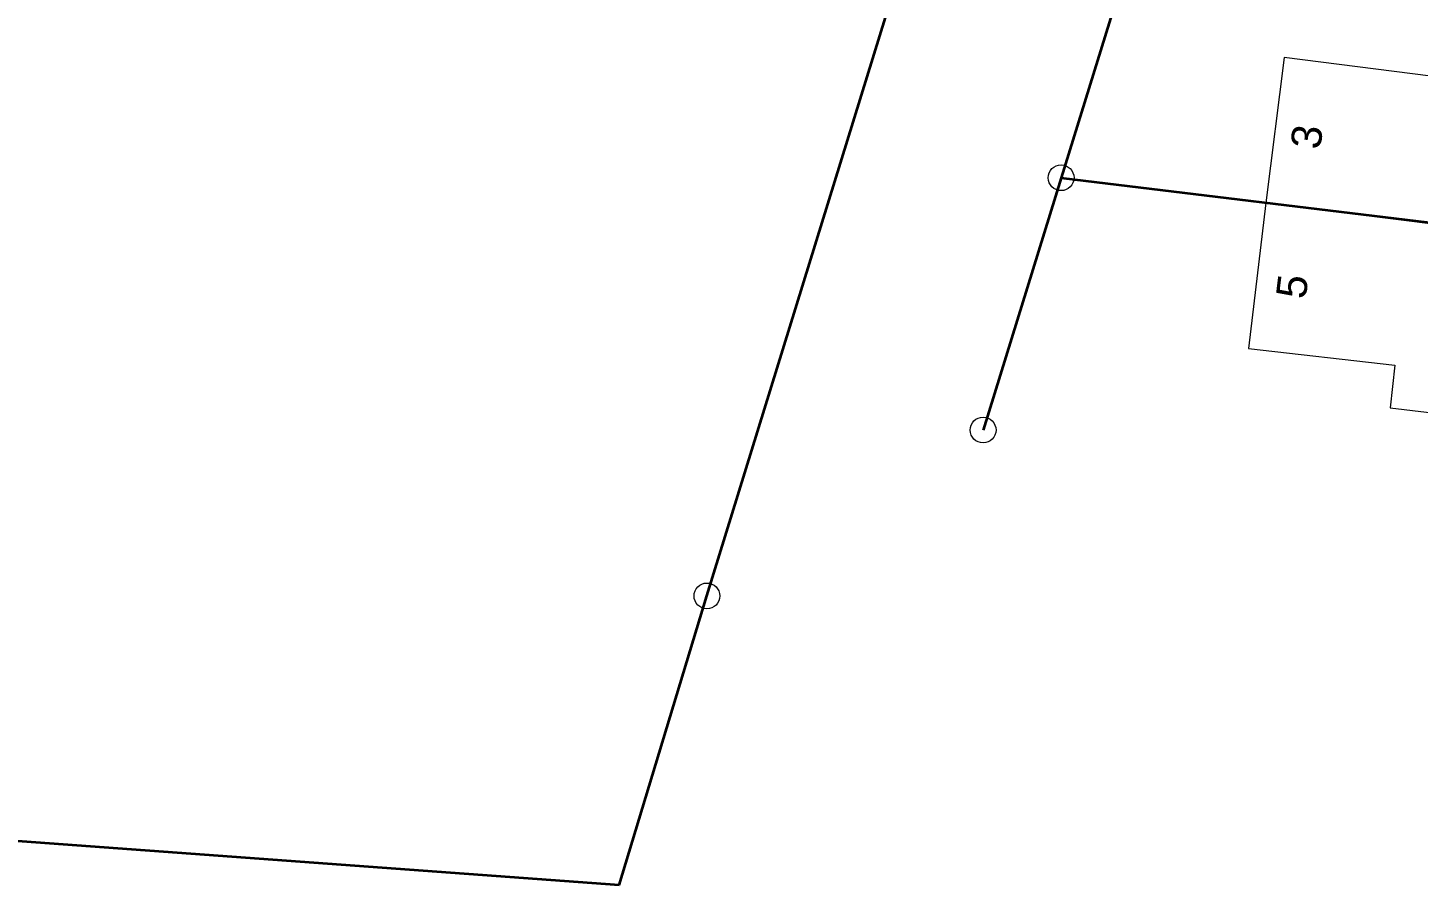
# Model space of a CAD drawing. Header units: metres. Extents: x -57 to 81, y -38 to 101.
# Drawn here: x -1.67 to 46.83, y -38.12 to -8.2 of the extents above; entities that cross this region are included whole.
import ezdxf

# ---------------------------------------------------------------- set-up
doc = ezdxf.new("R2010")
doc.units = ezdxf.units.M
doc.linetypes.add('1600.2028', pattern=[0])
doc.linetypes.add('1600.2505', pattern=[0])
doc.layers.get('0').update_dxf_attribs({"color": 1, "linetype": 'CONTINUOUS'})
for name, color, linetype, lineweight in [('Flurstücke_Grenzpunkte', 255, 'CONTINUOUS', 0), ('Gebäude', 255, 'CONTINUOUS', 0), ('Lagebezeichnungen', 255, 'CONTINUOUS', 0)]:
    doc.layers.add(name, color=color, linetype=linetype, lineweight=lineweight)
doc.styles.add('Sonstiger Text_ Bezeichnung - N 7 380', font='Arial.ttf')

# ---------------------------------------------------------------- blocks, each defined once
blk = doc.blocks.new('Grenzpunkt mit Abmarkung (Marke)')
at = {"color": 0, "lineweight": -2}
blk.add_circle((0, 0), 0.5, dxfattribs=at)

msp = doc.modelspace()

# ---------------------------------------------------------------- linework, layer by layer
at = {"layer": 'Flurstücke_Grenzpunkte', "color": 7, "linetype": '1600.2028', "lineweight": 35}
for p, q in [((22.02, -28.024, 0.042), (29.973, -2.256, 0.042)), ((37.096, -4.629, 0.042), (34.375, -13.431, 0.042)), ((34.375, -13.431, 0.042), (31.654, -22.234, 0.042)), ((18.958, -38.117, 0.042), (22.02, -28.024, 0.042)), ((18.958, -38.117, 0.042), (-11.135, -35.908, 0.042))]:
    msp.add_line(p, q, dxfattribs=at)
at = {"layer": 'Gebäude', "color": 7, "linetype": '1600.2505', "lineweight": 18}
for p, q in [((47.271, -9.882, 0.042), (42.158, -9.231, 0.042)), ((40.908, -19.385, 0.042), (46.02, -19.966, 0.042)), ((46.02, -19.966, 0.042), (45.85, -21.456, 0.042)), ((45.85, -21.456, 0.042), (57.405, -22.869, 0.042))]:
    msp.add_line(p, q, dxfattribs=at)

# ---------------------------------------------------------------- block references
at = {"layer": 'Flurstücke_Grenzpunkte', "color": 7, "lineweight": 18, "xscale": 0.9, "yscale": 0.9, "zscale": 0.9}
for p in [(34.375, -13.431, 0.042), (31.654, -22.234, 0.042), (22.02, -28.024, 0.042)]:
    msp.add_blockref('Grenzpunkt mit Abmarkung (Marke)', p, dxfattribs=at)

# ---------------------------------------------------------------- texts
at = {"layer": 'Lagebezeichnungen', "color": 7, "lineweight": 18, "char_height": 1.05, "attachment_point": 5, "line_spacing_factor": 0.69, "style": 'Sonstiger Text_ Bezeichnung - N 7 380', "bg_fill": 2}
for s, insert, rotation in [('3', (42.949, -12.002, 0.042), 82.8382), ('5', (42.439, -17.224, 0.042), 83.074)]:
    msp.add_mtext(s, dxfattribs=dict(at, insert=insert, rotation=rotation))

# ---------------------------------------------------------------- next in the draw order: linework, layer by layer
at = {"layer": 'Flurstücke_Grenzpunkte', "color": 7, "linetype": '1600.2028', "lineweight": 35}
msp.add_line((34.375, -13.431, 0.042), (80.585, -19.032, 0.042), dxfattribs=at)
at = {"layer": 'Gebäude', "color": 7, "linetype": '1600.2505', "lineweight": 18}
for p, q in [((42.158, -9.231, 0.042), (41.518, -14.303, 0.042)), ((41.518, -14.303, 0.042), (40.908, -19.385, 0.042)), ((41.518, -14.303, 0.042), (58.265, -16.407, 0.042))]:
    msp.add_line(p, q, dxfattribs=at)

doc.saveas('drawing.dxf')
